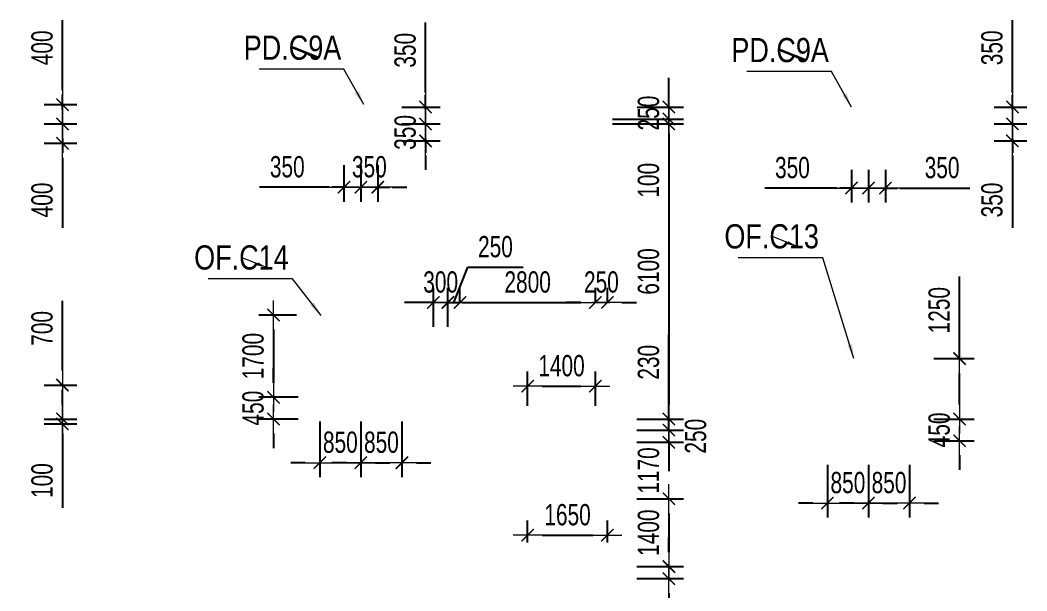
# Model space of a CAD drawing. Header units: millimetres. Extents: x -259680 to 286077, y -1281 to 94455.
# Drawn here: x 28151 to 48977, y 34748 to 46546 of the extents above; entities that cross this region are included whole.
import ezdxf
from ezdxf.enums import TextEntityAlignment as Align

# ---------------------------------------------------------------- set-up
doc = ezdxf.new("R2010")
doc.units = ezdxf.units.MM
doc.layers.get('0').update_dxf_attribs({"lineweight": 20})
doc.layers.get('Defpoints').update_dxf_attribs({"color": 151, "lineweight": 9})
for name, color, linetype, lineweight in [('$0$C1', 20, 'Continuous', 35), ('$1$NDC_S_ANNO', 7, 'Continuous', 20), ('$1$NDC_S_DIM', 1, 'Continuous', 15), ('$1$NDC_S_VN TEXT', 7, 'Continuous', 20), ('NDC_S_DIM', 1, 'Continuous', 15)]:
    doc.layers.add(name, color=color, linetype=linetype, lineweight=lineweight)
doc.styles.add('$1$NDC_DIM', font='', dxfattribs={"width": 0.75})
doc.styles.add('$2$ARIAL', font='arial.ttf', dxfattribs={"width": 0.8})
doc.styles.add('NDC_DIM', font='', dxfattribs={"width": 0.75})
doc.styles.get('$1$NDC_DIM').set_extended_font_data('Dotum')
doc.styles.get('NDC_DIM').set_extended_font_data('Dotum')
doc.dimstyles.new('$0$NDC_dim_150', dxfattribs={"dimscale": 150, "dimtxt": 2.2, "dimasz": 1.5, "dimexe": 1.5, "dimexo": 2.5, "dimgap": 1, "dimtad": 1, "dimdec": 0, "dimzin": 0, "dimdsep": 46, "dimtxsty": '$1$NDC_DIM', "dimblk": '$1$DIMMARK', "dimcen": 0.09, "dimdle": 1.2, "dimclrd": 1, "dimclre": 1, "dimclrt": 3, "dimadec": 0, "dimazin": 0, "dimtfac": 1, "dimtdec": 0, "dimtix": 1, "dimtofl": 0, "dimtmove": 0, "dimatfit": 3, "dimfxl": 6, "dimfxlon": 1, "dimtolj": 1, "dimtzin": 0, "dimarcsym": 0})
doc.dimstyles.new('$1$NDC_dim_iso', dxfattribs={"dimtxt": 2.2, "dimasz": 1, "dimexe": 1.5, "dimexo": 2.5, "dimgap": 1, "dimtad": 1, "dimdec": 0, "dimzin": 0, "dimdsep": 46, "dimtxsty": '$1$NDC_DIM', "dimblk": '$1$DIMMARK', "dimcen": 0.09, "dimdle": 1.2, "dimclrd": 1, "dimclre": 1, "dimclrt": 3, "dimadec": 0, "dimazin": 0, "dimtfac": 1, "dimtdec": 0, "dimtix": 1, "dimtofl": 0, "dimtmove": 0, "dimatfit": 3, "dimfxl": 6, "dimfxlon": 1, "dimtolj": 1, "dimtzin": 0, "dimarcsym": 0})
doc.dimstyles.new('NDC_dim_200', dxfattribs={"dimscale": 200, "dimtxt": 2.2, "dimasz": 1.5, "dimexe": 1.5, "dimexo": 2.5, "dimgap": 1, "dimtad": 1, "dimdec": 0, "dimzin": 0, "dimdsep": 46, "dimtxsty": 'NDC_DIM', "dimblk": 'DIMMARK', "dimcen": 0.09, "dimdle": 1.2, "dimclrd": 1, "dimclre": 1, "dimclrt": 3, "dimadec": 0, "dimazin": 0, "dimtfac": 1, "dimtdec": 0, "dimtix": 1, "dimtofl": 0, "dimtmove": 0, "dimatfit": 3, "dimfxl": 6, "dimfxlon": 1, "dimtolj": 1, "dimtzin": 0, "dimarcsym": 0})

# ---------------------------------------------------------------- blocks, each defined once
blk = doc.blocks.new('$1$DIMMARK')
at = {"layer": '$1$NDC_S_DIM', "color": 1}
blk.add_line((-1.5, 0), (1, 0), dxfattribs=at)
at = {"layer": '$1$NDC_S_DIM', "color": 2, "const_width": 0.1}
blk.add_lwpolyline([(-0.424, -0.424), (0.424, 0.424)], dxfattribs=at)
blk = doc.blocks.new('DIMMARK')
at = {"layer": 'NDC_S_DIM', "color": 1}
blk.add_line((-1.5, 0), (1, 0), dxfattribs=at)
at = {"layer": 'NDC_S_DIM', "color": 2, "const_width": 0.1}
blk.add_lwpolyline([(-0.424, -0.424), (0.424, 0.424)], dxfattribs=at)
blk = doc.blocks.new('*D279')
at = {"layer": 'Defpoints', "color": 0, "ltscale": 100, "transparency": 16777216}
for p in [(28151, 44800), (29027, 44800), (28151, 44400)]:
    blk.add_point(p, dxfattribs=at)
at = {"layer": 'NDC_S_DIM', "color": 1, "lineweight": -2, "ltscale": 100, "transparency": 16777216}
for p, q in [((29027, 45100), (29027, 46545)), ((28651, 44800), (29327, 44800)), ((28651, 44400), (29327, 44400)), ((29027, 44100), (29027, 43800))]:
    blk.add_line(p, q, dxfattribs=at)
at = {"layer": 'NDC_S_DIM', "color": 1, "lineweight": -2, "ltscale": 100, "transparency": 16777216, "xscale": 300, "yscale": 300, "zscale": 300}
for p, rotation in [((29027, 44800), 270), ((29027, 44400), 90)]:
    blk.add_blockref('DIMMARK', p, dxfattribs=dict(at, rotation=rotation))
at = {"layer": 'NDC_S_DIM', "color": 3, "ltscale": 100, "transparency": 16777216, "insert": (28606, 45973), "char_height": 440, "attachment_point": 5, "rotation": 90, "style": 'NDC_DIM'}
blk.add_mtext('\\A1;400', dxfattribs=at)
blk = doc.blocks.new('*D280')
at = {"layer": 'Defpoints', "color": 0, "ltscale": 100, "transparency": 16777216}
for p in [(28151, 44400), (29027, 44400), (28151, 44000)]:
    blk.add_point(p, dxfattribs=at)
at = {"layer": 'NDC_S_DIM', "color": 1, "lineweight": -2, "ltscale": 100, "transparency": 16777216}
for p, q in [((29027, 44700), (29027, 45000)), ((28651, 44400), (29327, 44400)), ((28651, 44000), (29327, 44000)), ((29027, 43700), (29027, 42255))]:
    blk.add_line(p, q, dxfattribs=at)
at = {"layer": 'NDC_S_DIM', "color": 1, "lineweight": -2, "ltscale": 100, "transparency": 16777216, "xscale": 300, "yscale": 300, "zscale": 300}
for p, rotation in [((29027, 44400), 270), ((29027, 44000), 90)]:
    blk.add_blockref('DIMMARK', p, dxfattribs=dict(at, rotation=rotation))
at = {"layer": 'NDC_S_DIM', "color": 3, "ltscale": 100, "transparency": 16777216, "insert": (28606, 42827), "char_height": 440, "attachment_point": 5, "rotation": 90, "style": 'NDC_DIM'}
blk.add_mtext('\\A1;400', dxfattribs=at)
blk = doc.blocks.new('*D291')
at = {"layer": 'Defpoints', "color": 0, "ltscale": 100, "transparency": 16777216}
for p in [(28151, 39000), (29027, 39000), (28151, 38300)]:
    blk.add_point(p, dxfattribs=at)
at = {"layer": 'NDC_S_DIM', "color": 1, "lineweight": -2, "ltscale": 100, "transparency": 16777216}
for p, q in [((29027, 39300), (29027, 40740)), ((28651, 39000), (29327, 39000)), ((28651, 38300), (29327, 38300)), ((29027, 38000), (29027, 37700))]:
    blk.add_line(p, q, dxfattribs=at)
at = {"layer": 'NDC_S_DIM', "color": 1, "lineweight": -2, "ltscale": 100, "transparency": 16777216, "xscale": 300, "yscale": 300, "zscale": 300}
for p, rotation in [((29027, 39000), 270), ((29027, 38300), 90)]:
    blk.add_blockref('DIMMARK', p, dxfattribs=dict(at, rotation=rotation))
at = {"layer": 'NDC_S_DIM', "color": 3, "ltscale": 100, "transparency": 16777216, "insert": (28606, 40173), "char_height": 440, "attachment_point": 5, "rotation": 90, "style": 'NDC_DIM'}
blk.add_mtext('\\A1;700', dxfattribs=at)
blk = doc.blocks.new('*D292')
at = {"layer": 'Defpoints', "color": 0, "ltscale": 100, "transparency": 16777216}
for p in [(28151, 38300), (28151, 38200), (29027, 38300)]:
    blk.add_point(p, dxfattribs=at)
at = {"layer": 'NDC_S_DIM', "color": 1, "lineweight": -2, "ltscale": 100, "transparency": 16777216}
for p, q in [((29027, 38600), (29027, 38900)), ((28651, 38300), (29327, 38300)), ((28651, 38200), (29327, 38200)), ((29027, 37900), (29027, 36462))]:
    blk.add_line(p, q, dxfattribs=at)
at = {"layer": 'NDC_S_DIM', "color": 1, "lineweight": -2, "ltscale": 100, "transparency": 16777216, "xscale": 300, "yscale": 300, "zscale": 300}
for p, rotation in [((29027, 38300), 270), ((29027, 38200), 90)]:
    blk.add_blockref('DIMMARK', p, dxfattribs=dict(at, rotation=rotation))
at = {"layer": 'NDC_S_DIM', "color": 3, "ltscale": 100, "transparency": 16777216, "insert": (28606, 37027), "char_height": 440, "attachment_point": 5, "rotation": 90, "style": 'NDC_DIM'}
blk.add_mtext('\\A1;100', dxfattribs=at)
blk = doc.blocks.new('*D658')
at = {"layer": 'Defpoints', "color": 0, "ltscale": 100, "transparency": 16777216}
for p in [(34371, 40450), (33392, 38750), (34350, 38750)]:
    blk.add_point(p, dxfattribs=at)
at = {"layer": 'NDC_S_DIM', "color": 1, "lineweight": -2, "ltscale": 100, "transparency": 16777216}
for p, q in [((33871, 40450), (33092, 40450)), ((33392, 40150), (33392, 39050)), ((33850, 38750), (33092, 38750))]:
    blk.add_line(p, q, dxfattribs=at)
at = {"layer": 'NDC_S_DIM', "color": 1, "lineweight": -2, "ltscale": 100, "transparency": 16777216, "xscale": 300, "yscale": 300, "zscale": 300}
for p, rotation in [((33392, 40450), 90), ((33392, 38750), 270)]:
    blk.add_blockref('DIMMARK', p, dxfattribs=dict(at, rotation=rotation))
at = {"layer": 'NDC_S_DIM', "color": 3, "ltscale": 100, "transparency": 16777216, "insert": (32971, 39600), "char_height": 440, "attachment_point": 5, "rotation": 90, "style": 'NDC_DIM'}
blk.add_mtext('\\A1;1700', dxfattribs=at)
blk = doc.blocks.new('*D659')
at = {"layer": 'Defpoints', "color": 0, "ltscale": 100, "transparency": 16777216}
for p in [(34400, 38750), (33392, 38300), (34400, 38300)]:
    blk.add_point(p, dxfattribs=at)
at = {"layer": 'NDC_S_DIM', "color": 1, "lineweight": -2, "ltscale": 100, "transparency": 16777216}
for p, q in [((33392, 39050), (33392, 39350)), ((33900, 38750), (33092, 38750)), ((33900, 38300), (33092, 38300)), ((33392, 38000), (33392, 37700))]:
    blk.add_line(p, q, dxfattribs=at)
at = {"layer": 'NDC_S_DIM', "color": 1, "lineweight": -2, "ltscale": 100, "transparency": 16777216, "xscale": 300, "yscale": 300, "zscale": 300}
for p, rotation in [((33392, 38750), 270), ((33392, 38300), 90)]:
    blk.add_blockref('DIMMARK', p, dxfattribs=dict(at, rotation=rotation))
at = {"layer": 'NDC_S_DIM', "color": 3, "ltscale": 100, "transparency": 16777216, "insert": (32971, 38525), "char_height": 440, "attachment_point": 5, "rotation": 90, "style": 'NDC_DIM'}
blk.add_mtext('\\A1;450', dxfattribs=at)
blk = doc.blocks.new('*D660')
at = {"layer": 'Defpoints', "color": 0, "ltscale": 100, "transparency": 16777216}
for p in [(34350, 38750), (35200, 38750), (35200, 37397)]:
    blk.add_point(p, dxfattribs=at)
at = {"layer": 'NDC_S_DIM', "color": 1, "lineweight": -2, "ltscale": 100, "transparency": 16777216}
for p, q in [((34350, 38250), (34350, 37097)), ((35200, 38250), (35200, 37097)), ((34050, 37397), (33750, 37397)), ((35500, 37397), (35800, 37397))]:
    blk.add_line(p, q, dxfattribs=at)
at = {"layer": 'NDC_S_DIM', "color": 1, "lineweight": -2, "ltscale": 100, "transparency": 16777216, "xscale": 300, "yscale": 300, "zscale": 300}
blk.add_blockref('DIMMARK', (34350, 37397), dxfattribs=at)
at = {"layer": 'NDC_S_DIM', "color": 1, "lineweight": -2, "ltscale": 100, "transparency": 16777216, "xscale": 300, "yscale": 300, "zscale": 300, "rotation": 180}
blk.add_blockref('DIMMARK', (35200, 37397), dxfattribs=at)
at = {"layer": 'NDC_S_DIM', "color": 3, "ltscale": 100, "transparency": 16777216, "insert": (34775, 37818), "char_height": 440, "attachment_point": 5, "style": 'NDC_DIM'}
blk.add_mtext('\\A1;850', dxfattribs=at)
blk = doc.blocks.new('*D661')
at = {"layer": 'Defpoints', "color": 0, "ltscale": 100, "transparency": 16777216}
for p in [(35200, 38750), (36050, 38750), (36050, 37397)]:
    blk.add_point(p, dxfattribs=at)
at = {"layer": 'NDC_S_DIM', "color": 1, "lineweight": -2, "ltscale": 100, "transparency": 16777216}
for p, q in [((35200, 38250), (35200, 37097)), ((36050, 38250), (36050, 37097)), ((34900, 37397), (34600, 37397)), ((36350, 37397), (36650, 37397))]:
    blk.add_line(p, q, dxfattribs=at)
at = {"layer": 'NDC_S_DIM', "color": 1, "lineweight": -2, "ltscale": 100, "transparency": 16777216, "xscale": 300, "yscale": 300, "zscale": 300}
blk.add_blockref('DIMMARK', (35200, 37397), dxfattribs=at)
at = {"layer": 'NDC_S_DIM', "color": 1, "lineweight": -2, "ltscale": 100, "transparency": 16777216, "xscale": 300, "yscale": 300, "zscale": 300, "rotation": 180}
blk.add_blockref('DIMMARK', (36050, 37397), dxfattribs=at)
at = {"layer": 'NDC_S_DIM', "color": 3, "ltscale": 100, "transparency": 16777216, "insert": (35625, 37818), "char_height": 440, "attachment_point": 5, "style": 'NDC_DIM'}
blk.add_mtext('\\A1;850', dxfattribs=at)
blk = doc.blocks.new('*D662')
at = {"layer": 'Defpoints', "color": 0, "ltscale": 100, "transparency": 16777216}
for p in [(35200, 44050), (35550, 44050), (35550, 43092)]:
    blk.add_point(p, dxfattribs=at)
at = {"layer": 'NDC_S_DIM', "color": 1, "lineweight": -2, "ltscale": 100, "transparency": 16777216}
for p, q in [((35200, 43550), (35200, 42792)), ((35550, 43550), (35550, 42792)), ((34900, 43092), (34600, 43092)), ((35850, 43092), (36150, 43092))]:
    blk.add_line(p, q, dxfattribs=at)
at = {"layer": 'NDC_S_DIM', "color": 1, "lineweight": -2, "ltscale": 100, "transparency": 16777216, "xscale": 300, "yscale": 300, "zscale": 300}
blk.add_blockref('DIMMARK', (35200, 43092), dxfattribs=at)
at = {"layer": 'NDC_S_DIM', "color": 1, "lineweight": -2, "ltscale": 100, "transparency": 16777216, "xscale": 300, "yscale": 300, "zscale": 300, "rotation": 180}
blk.add_blockref('DIMMARK', (35550, 43092), dxfattribs=at)
at = {"layer": 'NDC_S_DIM', "color": 3, "ltscale": 100, "transparency": 16777216, "insert": (35375, 43512), "char_height": 440, "attachment_point": 5, "style": 'NDC_DIM'}
blk.add_mtext('\\A1;350', dxfattribs=at)
blk = doc.blocks.new('*D663')
at = {"layer": 'Defpoints', "color": 0, "ltscale": 100, "transparency": 16777216}
for p in [(34850, 44050), (35200, 44050), (34850, 43092)]:
    blk.add_point(p, dxfattribs=at)
at = {"layer": 'NDC_S_DIM', "color": 1, "lineweight": -2, "ltscale": 100, "transparency": 16777216}
for p, q in [((34850, 43550), (34850, 42792)), ((35200, 43550), (35200, 42792)), ((34550, 43092), (33104, 43092)), ((35500, 43092), (35800, 43092))]:
    blk.add_line(p, q, dxfattribs=at)
at = {"layer": 'NDC_S_DIM', "color": 1, "lineweight": -2, "ltscale": 100, "transparency": 16777216, "xscale": 300, "yscale": 300, "zscale": 300}
blk.add_blockref('DIMMARK', (34850, 43092), dxfattribs=at)
at = {"layer": 'NDC_S_DIM', "color": 1, "lineweight": -2, "ltscale": 100, "transparency": 16777216, "xscale": 300, "yscale": 300, "zscale": 300, "rotation": 180}
blk.add_blockref('DIMMARK', (35200, 43092), dxfattribs=at)
at = {"layer": 'NDC_S_DIM', "color": 3, "ltscale": 100, "transparency": 16777216, "insert": (33677, 43512), "char_height": 440, "attachment_point": 5, "style": 'NDC_DIM'}
blk.add_mtext('\\A1;350', dxfattribs=at)
blk = doc.blocks.new('*D664')
at = {"layer": 'Defpoints', "color": 0, "ltscale": 100, "transparency": 16777216}
for p in [(35550, 44400), (36537, 44400), (35550, 44050)]:
    blk.add_point(p, dxfattribs=at)
at = {"layer": 'NDC_S_DIM', "color": 1, "lineweight": -2, "ltscale": 100, "transparency": 16777216}
for p, q in [((36537, 44700), (36537, 45000)), ((36050, 44400), (36837, 44400)), ((36050, 44050), (36837, 44050)), ((36537, 43750), (36537, 43450))]:
    blk.add_line(p, q, dxfattribs=at)
at = {"layer": 'NDC_S_DIM', "color": 1, "lineweight": -2, "ltscale": 100, "transparency": 16777216, "xscale": 300, "yscale": 300, "zscale": 300}
for p, rotation in [((36537, 44400), 270), ((36537, 44050), 90)]:
    blk.add_blockref('DIMMARK', p, dxfattribs=dict(at, rotation=rotation))
at = {"layer": 'NDC_S_DIM', "color": 3, "ltscale": 100, "transparency": 16777216, "insert": (36117, 44225), "char_height": 440, "attachment_point": 5, "rotation": 90, "style": 'NDC_DIM'}
blk.add_mtext('\\A1;350', dxfattribs=at)
blk = doc.blocks.new('*D665')
at = {"layer": 'Defpoints', "color": 0, "ltscale": 100, "transparency": 16777216}
for p in [(35550, 44750), (36537, 44750), (35550, 44400)]:
    blk.add_point(p, dxfattribs=at)
at = {"layer": 'NDC_S_DIM', "color": 1, "lineweight": -2, "ltscale": 100, "transparency": 16777216}
for p, q in [((36537, 45050), (36537, 46496)), ((36050, 44750), (36837, 44750)), ((36050, 44400), (36837, 44400)), ((36537, 44100), (36537, 43800))]:
    blk.add_line(p, q, dxfattribs=at)
at = {"layer": 'NDC_S_DIM', "color": 1, "lineweight": -2, "ltscale": 100, "transparency": 16777216, "xscale": 300, "yscale": 300, "zscale": 300}
for p, rotation in [((36537, 44750), 270), ((36537, 44400), 90)]:
    blk.add_blockref('DIMMARK', p, dxfattribs=dict(at, rotation=rotation))
at = {"layer": 'NDC_S_DIM', "color": 3, "ltscale": 100, "transparency": 16777216, "insert": (36117, 45923), "char_height": 440, "attachment_point": 5, "rotation": 90, "style": 'NDC_DIM'}
blk.add_mtext('\\A1;350', dxfattribs=at)
blk = doc.blocks.new('*D666')
at = {"layer": 'Defpoints', "color": 0, "ltscale": 100, "transparency": 16777216}
for p in [(37000, 40710), (36700, 39705), (37000, 39705)]:
    blk.add_point(p, dxfattribs=at)
at = {"layer": 'NDC_S_DIM', "color": 1, "lineweight": -2, "ltscale": 100, "transparency": 16777216}
for p, q in [((36700, 40205), (36700, 41010)), ((37000, 40205), (37000, 41010)), ((36400, 40710), (36100, 40710)), ((37300, 40710), (37600, 40710))]:
    blk.add_line(p, q, dxfattribs=at)
at = {"layer": 'NDC_S_DIM', "color": 1, "lineweight": -2, "ltscale": 100, "transparency": 16777216, "xscale": 300, "yscale": 300, "zscale": 300}
blk.add_blockref('DIMMARK', (36700, 40710), dxfattribs=at)
at = {"layer": 'NDC_S_DIM', "color": 1, "lineweight": -2, "ltscale": 100, "transparency": 16777216, "xscale": 300, "yscale": 300, "zscale": 300, "rotation": 180}
blk.add_blockref('DIMMARK', (37000, 40710), dxfattribs=at)
at = {"layer": 'NDC_S_DIM', "color": 3, "ltscale": 100, "transparency": 16777216, "insert": (36850, 41130), "char_height": 440, "attachment_point": 5, "style": 'NDC_DIM'}
blk.add_mtext('\\A1;300', dxfattribs=at)
blk = doc.blocks.new('*D667')
at = {"layer": 'Defpoints', "color": 0, "ltscale": 100, "transparency": 16777216}
for p in [(37250, 40710), (37250, 40240), (37000, 39705)]:
    blk.add_point(p, dxfattribs=at)
at = {"layer": 'NDC_S_DIM', "color": 1, "lineweight": -2, "ltscale": 100, "transparency": 16777216}
for p, q in [((37125, 40710), (37411, 41441)), ((37411, 41441), (38557, 41441)), ((37000, 40205), (37000, 41010)), ((37250, 40710), (37250, 41010)), ((36700, 40710), (36400, 40710)), ((37000, 40710), (37250, 40710)), ((37550, 40710), (37850, 40710))]:
    blk.add_line(p, q, dxfattribs=at)
at = {"layer": 'NDC_S_DIM', "color": 1, "lineweight": -2, "ltscale": 100, "transparency": 16777216, "xscale": 300, "yscale": 300, "zscale": 300}
blk.add_blockref('DIMMARK', (37000, 40710), dxfattribs=at)
at = {"layer": 'NDC_S_DIM', "color": 1, "lineweight": -2, "ltscale": 100, "transparency": 16777216, "xscale": 300, "yscale": 300, "zscale": 300, "rotation": 180}
blk.add_blockref('DIMMARK', (37250, 40710), dxfattribs=at)
at = {"layer": 'NDC_S_DIM', "color": 3, "ltscale": 100, "transparency": 16777216, "insert": (37984, 41861), "char_height": 440, "attachment_point": 5, "style": 'NDC_DIM'}
blk.add_mtext('\\A1;250', dxfattribs=at)
blk = doc.blocks.new('*D668')
at = {"layer": 'Defpoints', "color": 0, "ltscale": 100, "transparency": 16777216}
for p in [(40050, 40710), (37250, 40240), (40050, 40240)]:
    blk.add_point(p, dxfattribs=at)
at = {"layer": 'NDC_S_DIM', "color": 1, "lineweight": -2, "ltscale": 100, "transparency": 16777216}
for p, q in [((37250, 40710), (37250, 41010)), ((40050, 40710), (40050, 41010)), ((37550, 40710), (39750, 40710))]:
    blk.add_line(p, q, dxfattribs=at)
at = {"layer": 'NDC_S_DIM', "color": 1, "lineweight": -2, "ltscale": 100, "transparency": 16777216, "xscale": 300, "yscale": 300, "zscale": 300, "rotation": 180}
blk.add_blockref('DIMMARK', (37250, 40710), dxfattribs=at)
at = {"layer": 'NDC_S_DIM', "color": 1, "lineweight": -2, "ltscale": 100, "transparency": 16777216, "xscale": 300, "yscale": 300, "zscale": 300}
blk.add_blockref('DIMMARK', (40050, 40710), dxfattribs=at)
at = {"layer": 'NDC_S_DIM', "color": 3, "ltscale": 100, "transparency": 16777216, "insert": (38650, 41130), "char_height": 440, "attachment_point": 5, "style": 'NDC_DIM'}
blk.add_mtext('\\A1;2800', dxfattribs=at)
blk = doc.blocks.new('*D669')
at = {"layer": 'Defpoints', "color": 0, "ltscale": 100, "transparency": 16777216}
for p in [(40300, 40710), (40050, 40240), (40300, 40240)]:
    blk.add_point(p, dxfattribs=at)
at = {"layer": 'NDC_S_DIM', "color": 1, "lineweight": -2, "ltscale": 100, "transparency": 16777216}
for p, q in [((40050, 40710), (40050, 41010)), ((40300, 40710), (40300, 41010)), ((39750, 40710), (39450, 40710)), ((40600, 40710), (40900, 40710))]:
    blk.add_line(p, q, dxfattribs=at)
at = {"layer": 'NDC_S_DIM', "color": 1, "lineweight": -2, "ltscale": 100, "transparency": 16777216, "xscale": 300, "yscale": 300, "zscale": 300}
blk.add_blockref('DIMMARK', (40050, 40710), dxfattribs=at)
at = {"layer": 'NDC_S_DIM', "color": 1, "lineweight": -2, "ltscale": 100, "transparency": 16777216, "xscale": 300, "yscale": 300, "zscale": 300, "rotation": 180}
blk.add_blockref('DIMMARK', (40300, 40710), dxfattribs=at)
at = {"layer": 'NDC_S_DIM', "color": 3, "ltscale": 100, "transparency": 16777216, "insert": (40175, 41130), "char_height": 440, "attachment_point": 5, "style": 'NDC_DIM'}
blk.add_mtext('\\A1;250', dxfattribs=at)
blk = doc.blocks.new('*D670')
at = {"layer": 'Defpoints', "color": 0, "ltscale": 100, "transparency": 16777216}
for p in [(39902, 44500), (39902, 44400), (41571, 44500)]:
    blk.add_point(p, dxfattribs=at)
at = {"layer": 'NDC_S_DIM', "color": 1, "lineweight": -2, "ltscale": 100, "transparency": 16777216}
for p, q in [((41571, 44800), (41571, 45100)), ((40402, 44500), (41871, 44500)), ((40402, 44400), (41871, 44400)), ((41571, 44100), (41571, 42669))]:
    blk.add_line(p, q, dxfattribs=at)
at = {"layer": 'NDC_S_DIM', "color": 1, "lineweight": -2, "ltscale": 100, "transparency": 16777216, "xscale": 300, "yscale": 300, "zscale": 300}
for p, rotation in [((41571, 44500), 270), ((41571, 44400), 90)]:
    blk.add_blockref('DIMMARK', p, dxfattribs=dict(at, rotation=rotation))
at = {"layer": 'NDC_S_DIM', "color": 3, "ltscale": 100, "transparency": 16777216, "insert": (41151, 43235), "char_height": 440, "attachment_point": 5, "rotation": 90, "style": 'NDC_DIM'}
blk.add_mtext('\\A1;100', dxfattribs=at)
blk = doc.blocks.new('*D671')
at = {"layer": 'Defpoints', "color": 0, "ltscale": 100, "transparency": 16777216}
for p in [(40412, 44750), (41571, 44750), (40412, 44500)]:
    blk.add_point(p, dxfattribs=at)
at = {"layer": 'NDC_S_DIM', "color": 1, "lineweight": -2, "ltscale": 100, "transparency": 16777216}
for p, q in [((41571, 45050), (41571, 45350)), ((40912, 44750), (41871, 44750)), ((40912, 44500), (41871, 44500)), ((41571, 44200), (41571, 43900))]:
    blk.add_line(p, q, dxfattribs=at)
at = {"layer": 'NDC_S_DIM', "color": 1, "lineweight": -2, "ltscale": 100, "transparency": 16777216, "xscale": 300, "yscale": 300, "zscale": 300}
for p, rotation in [((41571, 44750), 270), ((41571, 44500), 90)]:
    blk.add_blockref('DIMMARK', p, dxfattribs=dict(at, rotation=rotation))
at = {"layer": 'NDC_S_DIM', "color": 3, "ltscale": 100, "transparency": 16777216, "insert": (41151, 44625), "char_height": 440, "attachment_point": 5, "rotation": 90, "style": 'NDC_DIM'}
blk.add_mtext('\\A1;250', dxfattribs=at)
blk = doc.blocks.new('*D672')
at = {"layer": 'Defpoints', "color": 0, "ltscale": 100, "transparency": 16777216}
for p in [(40405, 44400), (40405, 38300), (41571, 38300)]:
    blk.add_point(p, dxfattribs=at)
at = {"layer": 'NDC_S_DIM', "color": 1, "lineweight": -2, "ltscale": 100, "transparency": 16777216}
for p, q in [((40905, 44400), (41871, 44400)), ((41571, 44100), (41571, 38600)), ((40905, 38300), (41871, 38300))]:
    blk.add_line(p, q, dxfattribs=at)
at = {"layer": 'NDC_S_DIM', "color": 1, "lineweight": -2, "ltscale": 100, "transparency": 16777216, "xscale": 300, "yscale": 300, "zscale": 300}
for p, rotation in [((41571, 44400), 90), ((41571, 38300), 270)]:
    blk.add_blockref('DIMMARK', p, dxfattribs=dict(at, rotation=rotation))
at = {"layer": 'NDC_S_DIM', "color": 3, "ltscale": 100, "transparency": 16777216, "insert": (41151, 41350), "char_height": 440, "attachment_point": 5, "rotation": 90, "style": 'NDC_DIM'}
blk.add_mtext('\\A1;6100', dxfattribs=at)
blk = doc.blocks.new('*D673')
at = {"layer": 'Defpoints', "color": 0, "ltscale": 100, "transparency": 16777216}
for p in [(40405, 38300), (40405, 38070), (41571, 38070)]:
    blk.add_point(p, dxfattribs=at)
at = {"layer": 'NDC_S_DIM', "color": 1, "lineweight": -2, "ltscale": 100, "transparency": 16777216}
for p, q in [((41571, 38600), (41571, 40046)), ((40905, 38300), (41871, 38300)), ((40905, 38070), (41871, 38070)), ((41571, 37770), (41571, 37470))]:
    blk.add_line(p, q, dxfattribs=at)
at = {"layer": 'NDC_S_DIM', "color": 1, "lineweight": -2, "ltscale": 100, "transparency": 16777216, "xscale": 300, "yscale": 300, "zscale": 300}
for p, rotation in [((41571, 38300), 270), ((41571, 38070), 90)]:
    blk.add_blockref('DIMMARK', p, dxfattribs=dict(at, rotation=rotation))
at = {"layer": 'NDC_S_DIM', "color": 3, "ltscale": 100, "transparency": 16777216, "insert": (41151, 39473), "char_height": 440, "attachment_point": 5, "rotation": 90, "style": 'NDC_DIM'}
blk.add_mtext('\\A1;230', dxfattribs=at)
blk = doc.blocks.new('*D674')
at = {"layer": 'Defpoints', "color": 0, "ltscale": 100, "transparency": 16777216}
for p in [(40405, 38070), (40405, 37820), (41571, 37820)]:
    blk.add_point(p, dxfattribs=at)
at = {"layer": 'NDC_S_DIM', "color": 1, "lineweight": -2, "ltscale": 100, "transparency": 16777216}
for p, q in [((41571, 38370), (41571, 38670)), ((40905, 38070), (41871, 38070)), ((40905, 37820), (41871, 37820)), ((41571, 37520), (41571, 37220))]:
    blk.add_line(p, q, dxfattribs=at)
at = {"layer": 'NDC_S_DIM', "color": 1, "lineweight": -2, "ltscale": 100, "transparency": 16777216, "xscale": 300, "yscale": 300, "zscale": 300}
for p, rotation in [((41571, 38070), 270), ((41571, 37820), 90)]:
    blk.add_blockref('DIMMARK', p, dxfattribs=dict(at, rotation=rotation))
at = {"layer": 'NDC_S_DIM', "color": 3, "ltscale": 100, "transparency": 16777216, "insert": (42125, 37945), "char_height": 440, "attachment_point": 5, "rotation": 90, "style": 'NDC_DIM'}
blk.add_mtext('\\A1;250', dxfattribs=at)
blk = doc.blocks.new('*D675')
at = {"layer": 'Defpoints', "color": 0, "ltscale": 100, "transparency": 16777216}
for p in [(40405, 37820), (40405, 36650), (41571, 36650)]:
    blk.add_point(p, dxfattribs=at)
at = {"layer": 'NDC_S_DIM', "color": 1, "lineweight": -2, "ltscale": 100, "transparency": 16777216}
for p, q in [((41571, 38120), (41571, 38420)), ((40905, 37820), (41871, 37820)), ((40905, 36650), (41871, 36650)), ((41571, 36350), (41571, 36050))]:
    blk.add_line(p, q, dxfattribs=at)
at = {"layer": 'NDC_S_DIM', "color": 1, "lineweight": -2, "ltscale": 100, "transparency": 16777216, "xscale": 300, "yscale": 300, "zscale": 300}
for p, rotation in [((41571, 37820), 270), ((41571, 36650), 90)]:
    blk.add_blockref('DIMMARK', p, dxfattribs=dict(at, rotation=rotation))
at = {"layer": 'NDC_S_DIM', "color": 3, "ltscale": 100, "transparency": 16777216, "insert": (41151, 37235), "char_height": 440, "attachment_point": 5, "rotation": 90, "style": 'NDC_DIM'}
blk.add_mtext('\\A1;1170', dxfattribs=at)
blk = doc.blocks.new('*D676')
at = {"layer": 'Defpoints', "color": 0, "ltscale": 100, "transparency": 16777216}
for p in [(40405, 36650), (40405, 35250), (41571, 35250)]:
    blk.add_point(p, dxfattribs=at)
at = {"layer": 'NDC_S_DIM', "color": 1, "lineweight": -2, "ltscale": 100, "transparency": 16777216}
for p, q in [((40905, 36650), (41871, 36650)), ((41571, 36350), (41571, 35550)), ((40905, 35250), (41871, 35250))]:
    blk.add_line(p, q, dxfattribs=at)
at = {"layer": 'NDC_S_DIM', "color": 1, "lineweight": -2, "ltscale": 100, "transparency": 16777216, "xscale": 300, "yscale": 300, "zscale": 300}
for p, rotation in [((41571, 36650), 90), ((41571, 35250), 270)]:
    blk.add_blockref('DIMMARK', p, dxfattribs=dict(at, rotation=rotation))
at = {"layer": 'NDC_S_DIM', "color": 3, "ltscale": 100, "transparency": 16777216, "insert": (41151, 35950), "char_height": 440, "attachment_point": 5, "rotation": 90, "style": 'NDC_DIM'}
blk.add_mtext('\\A1;1400', dxfattribs=at)
blk = doc.blocks.new('*D677')
at = {"layer": 'Defpoints', "color": 0, "ltscale": 100, "transparency": 16777216}
for p in [(40405, 35250), (40405, 35000), (41571, 35000)]:
    blk.add_point(p, dxfattribs=at)
at = {"layer": 'NDC_S_DIM', "color": 1, "lineweight": -2, "ltscale": 100, "transparency": 16777216}
for p, q in [((41571, 35550), (41571, 35850)), ((40905, 35250), (41871, 35250)), ((40905, 35000), (41871, 35000)), ((41571, 34700), (41571, 33254))]:
    blk.add_line(p, q, dxfattribs=at)
at = {"layer": 'NDC_S_DIM', "color": 1, "lineweight": -2, "ltscale": 100, "transparency": 16777216, "xscale": 300, "yscale": 300, "zscale": 300}
for p, rotation in [((41571, 35250), 270), ((41571, 35000), 90)]:
    blk.add_blockref('DIMMARK', p, dxfattribs=dict(at, rotation=rotation))
at = {"layer": 'NDC_S_DIM', "color": 3, "ltscale": 100, "transparency": 16777216, "insert": (41151, 33827), "char_height": 440, "attachment_point": 5, "rotation": 90, "style": 'NDC_DIM'}
blk.add_mtext('\\A1;250', dxfattribs=at)
blk = doc.blocks.new('*D678')
at = {"layer": 'Defpoints', "color": 0, "ltscale": 100, "transparency": 16777216}
for p in [(40050, 38980), (38650, 38070), (40050, 38070)]:
    blk.add_point(p, dxfattribs=at)
at = {"layer": 'NDC_S_DIM', "color": 1, "lineweight": -2, "ltscale": 100, "transparency": 16777216}
for p, q in [((38650, 38570), (38650, 39280)), ((40050, 38570), (40050, 39280)), ((38950, 38980), (39750, 38980))]:
    blk.add_line(p, q, dxfattribs=at)
at = {"layer": 'NDC_S_DIM', "color": 1, "lineweight": -2, "ltscale": 100, "transparency": 16777216, "xscale": 300, "yscale": 300, "zscale": 300, "rotation": 180}
blk.add_blockref('DIMMARK', (38650, 38980), dxfattribs=at)
at = {"layer": 'NDC_S_DIM', "color": 1, "lineweight": -2, "ltscale": 100, "transparency": 16777216, "xscale": 300, "yscale": 300, "zscale": 300}
blk.add_blockref('DIMMARK', (40050, 38980), dxfattribs=at)
at = {"layer": 'NDC_S_DIM', "color": 3, "ltscale": 100, "transparency": 16777216, "insert": (39350, 39400), "char_height": 440, "attachment_point": 5, "style": 'NDC_DIM'}
blk.add_mtext('\\A1;1400', dxfattribs=at)
blk = doc.blocks.new('*D679')
at = {"layer": 'Defpoints', "color": 0, "ltscale": 100, "transparency": 16777216}
for p in [(40300, 35899), (38650, 35250), (40300, 35250)]:
    blk.add_point(p, dxfattribs=at)
at = {"layer": 'NDC_S_DIM', "color": 1, "lineweight": -2, "ltscale": 100, "transparency": 16777216}
for p, q in [((38650, 35750), (38650, 36199)), ((40300, 35750), (40300, 36199)), ((38950, 35899), (40000, 35899))]:
    blk.add_line(p, q, dxfattribs=at)
at = {"layer": 'NDC_S_DIM', "color": 1, "lineweight": -2, "ltscale": 100, "transparency": 16777216, "xscale": 300, "yscale": 300, "zscale": 300, "rotation": 180}
blk.add_blockref('DIMMARK', (38650, 35899), dxfattribs=at)
at = {"layer": 'NDC_S_DIM', "color": 1, "lineweight": -2, "ltscale": 100, "transparency": 16777216, "xscale": 300, "yscale": 300, "zscale": 300}
blk.add_blockref('DIMMARK', (40300, 35899), dxfattribs=at)
at = {"layer": 'NDC_S_DIM', "color": 3, "ltscale": 100, "transparency": 16777216, "insert": (39475, 36319), "char_height": 440, "attachment_point": 5, "style": 'NDC_DIM'}
blk.add_mtext('\\A1;1650', dxfattribs=at)
blk = doc.blocks.new('*D1012')
at = {"layer": 'Defpoints', "color": 0, "ltscale": 100, "transparency": 16777216}
for p in [(44850, 37850), (45700, 37850), (45700, 36563)]:
    blk.add_point(p, dxfattribs=at)
at = {"layer": 'NDC_S_DIM', "color": 1, "lineweight": -2, "ltscale": 100, "transparency": 16777216}
for p, q in [((44850, 37350), (44850, 36263)), ((45700, 37350), (45700, 36263)), ((44550, 36563), (44250, 36563)), ((46000, 36563), (46300, 36563))]:
    blk.add_line(p, q, dxfattribs=at)
at = {"layer": 'NDC_S_DIM', "color": 1, "lineweight": -2, "ltscale": 100, "transparency": 16777216, "xscale": 300, "yscale": 300, "zscale": 300}
blk.add_blockref('DIMMARK', (44850, 36563), dxfattribs=at)
at = {"layer": 'NDC_S_DIM', "color": 1, "lineweight": -2, "ltscale": 100, "transparency": 16777216, "xscale": 300, "yscale": 300, "zscale": 300, "rotation": 180}
blk.add_blockref('DIMMARK', (45700, 36563), dxfattribs=at)
at = {"layer": 'NDC_S_DIM', "color": 3, "ltscale": 100, "transparency": 16777216, "insert": (45275, 36983), "char_height": 440, "attachment_point": 5, "style": 'NDC_DIM'}
blk.add_mtext('\\A1;850', dxfattribs=at)
blk = doc.blocks.new('*D1013')
at = {"layer": 'Defpoints', "color": 0, "ltscale": 100, "transparency": 16777216}
for p in [(45700, 37850), (46550, 37850), (46550, 36563)]:
    blk.add_point(p, dxfattribs=at)
at = {"layer": 'NDC_S_DIM', "color": 1, "lineweight": -2, "ltscale": 100, "transparency": 16777216}
for p, q in [((45700, 37350), (45700, 36263)), ((46550, 37350), (46550, 36263)), ((45400, 36563), (45100, 36563)), ((46850, 36563), (47150, 36563))]:
    blk.add_line(p, q, dxfattribs=at)
at = {"layer": 'NDC_S_DIM', "color": 1, "lineweight": -2, "ltscale": 100, "transparency": 16777216, "xscale": 300, "yscale": 300, "zscale": 300}
blk.add_blockref('DIMMARK', (45700, 36563), dxfattribs=at)
at = {"layer": 'NDC_S_DIM', "color": 1, "lineweight": -2, "ltscale": 100, "transparency": 16777216, "xscale": 300, "yscale": 300, "zscale": 300, "rotation": 180}
blk.add_blockref('DIMMARK', (46550, 36563), dxfattribs=at)
at = {"layer": 'NDC_S_DIM', "color": 3, "ltscale": 100, "transparency": 16777216, "insert": (46125, 36983), "char_height": 440, "attachment_point": 5, "style": 'NDC_DIM'}
blk.add_mtext('\\A1;850', dxfattribs=at)
blk = doc.blocks.new('*D1014')
at = {"layer": 'Defpoints', "color": 0, "ltscale": 100, "transparency": 16777216}
for p in [(46550, 39550), (46550, 38300), (47584, 38300)]:
    blk.add_point(p, dxfattribs=at)
at = {"layer": 'NDC_S_DIM', "color": 1, "lineweight": -2, "ltscale": 100, "transparency": 16777216}
for p, q in [((47584, 39550), (47584, 41248)), ((47050, 39550), (47884, 39550)), ((47584, 38600), (47584, 39250)), ((47050, 38300), (47884, 38300))]:
    blk.add_line(p, q, dxfattribs=at)
at = {"layer": 'NDC_S_DIM', "color": 1, "lineweight": -2, "ltscale": 100, "transparency": 16777216, "xscale": 300, "yscale": 300, "zscale": 300}
for p, rotation in [((47584, 39550), 90), ((47584, 38300), 270)]:
    blk.add_blockref('DIMMARK', p, dxfattribs=dict(at, rotation=rotation))
at = {"layer": 'NDC_S_DIM', "color": 3, "ltscale": 100, "transparency": 16777216, "insert": (47164, 40549), "char_height": 440, "attachment_point": 5, "rotation": 90, "style": 'NDC_DIM'}
blk.add_mtext('\\A1;1250', dxfattribs=at)
blk = doc.blocks.new('*D1015')
at = {"layer": 'Defpoints', "color": 0, "ltscale": 100, "transparency": 16777216}
for p in [(46550, 38300), (46550, 37850), (47584, 37850)]:
    blk.add_point(p, dxfattribs=at)
at = {"layer": 'NDC_S_DIM', "color": 1, "lineweight": -2, "ltscale": 100, "transparency": 16777216}
for p, q in [((47584, 38600), (47584, 38900)), ((47050, 38300), (47884, 38300)), ((47050, 37850), (47884, 37850)), ((47584, 37550), (47584, 37250))]:
    blk.add_line(p, q, dxfattribs=at)
at = {"layer": 'NDC_S_DIM', "color": 1, "lineweight": -2, "ltscale": 100, "transparency": 16777216, "xscale": 300, "yscale": 300, "zscale": 300}
for p, rotation in [((47584, 38300), 270), ((47584, 37850), 90)]:
    blk.add_blockref('DIMMARK', p, dxfattribs=dict(at, rotation=rotation))
at = {"layer": 'NDC_S_DIM', "color": 3, "ltscale": 100, "transparency": 16777216, "insert": (47164, 38075), "char_height": 440, "attachment_point": 5, "rotation": 90, "style": 'NDC_DIM'}
blk.add_mtext('\\A1;450', dxfattribs=at)
blk = doc.blocks.new('*D1032')
at = {"layer": 'Defpoints', "color": 0, "ltscale": 100, "transparency": 16777216}
for p in [(45700, 43950), (46050, 43950), (46050, 43074)]:
    blk.add_point(p, dxfattribs=at)
at = {"layer": 'NDC_S_DIM', "color": 1, "lineweight": -2, "ltscale": 100, "transparency": 16777216}
for p, q in [((45700, 43450), (45700, 42774)), ((46050, 43450), (46050, 42774)), ((45400, 43074), (45100, 43074)), ((46350, 43074), (47796, 43074))]:
    blk.add_line(p, q, dxfattribs=at)
at = {"layer": 'NDC_S_DIM', "color": 1, "lineweight": -2, "ltscale": 100, "transparency": 16777216, "xscale": 300, "yscale": 300, "zscale": 300}
blk.add_blockref('DIMMARK', (45700, 43074), dxfattribs=at)
at = {"layer": 'NDC_S_DIM', "color": 1, "lineweight": -2, "ltscale": 100, "transparency": 16777216, "xscale": 300, "yscale": 300, "zscale": 300, "rotation": 180}
blk.add_blockref('DIMMARK', (46050, 43074), dxfattribs=at)
at = {"layer": 'NDC_S_DIM', "color": 3, "ltscale": 100, "transparency": 16777216, "insert": (47223, 43495), "char_height": 440, "attachment_point": 5, "style": 'NDC_DIM'}
blk.add_mtext('\\A1;350', dxfattribs=at)
blk = doc.blocks.new('*D1033')
at = {"layer": 'Defpoints', "color": 0, "ltscale": 100, "transparency": 16777216}
for p in [(45350, 43950), (45700, 43950), (45700, 43074)]:
    blk.add_point(p, dxfattribs=at)
at = {"layer": 'NDC_S_DIM', "color": 1, "lineweight": -2, "ltscale": 100, "transparency": 16777216}
for p, q in [((45350, 43450), (45350, 42774)), ((45700, 43450), (45700, 42774)), ((45050, 43074), (43554, 43074)), ((46000, 43074), (46300, 43074))]:
    blk.add_line(p, q, dxfattribs=at)
at = {"layer": 'NDC_S_DIM', "color": 1, "lineweight": -2, "ltscale": 100, "transparency": 16777216, "xscale": 300, "yscale": 300, "zscale": 300}
blk.add_blockref('DIMMARK', (45350, 43074), dxfattribs=at)
at = {"layer": 'NDC_S_DIM', "color": 1, "lineweight": -2, "ltscale": 100, "transparency": 16777216, "xscale": 300, "yscale": 300, "zscale": 300, "rotation": 180}
blk.add_blockref('DIMMARK', (45700, 43074), dxfattribs=at)
at = {"layer": 'NDC_S_DIM', "color": 3, "ltscale": 100, "transparency": 16777216, "insert": (44127, 43495), "char_height": 440, "attachment_point": 5, "style": 'NDC_DIM'}
blk.add_mtext('\\A1;350', dxfattribs=at)
blk = doc.blocks.new('*D1034')
at = {"layer": 'Defpoints', "color": 0, "ltscale": 100, "transparency": 16777216}
for p in [(47801, 44750), (48677, 44750), (47801, 44400)]:
    blk.add_point(p, dxfattribs=at)
at = {"layer": 'NDC_S_DIM', "color": 1, "lineweight": -2, "ltscale": 100, "transparency": 16777216}
for p, q in [((48677, 45050), (48677, 46546)), ((48301, 44750), (48977, 44750)), ((48301, 44400), (48977, 44400)), ((48677, 44100), (48677, 43800))]:
    blk.add_line(p, q, dxfattribs=at)
at = {"layer": 'NDC_S_DIM', "color": 1, "lineweight": -2, "ltscale": 100, "transparency": 16777216, "xscale": 300, "yscale": 300, "zscale": 300}
for p, rotation in [((48677, 44750), 270), ((48677, 44400), 90)]:
    blk.add_blockref('DIMMARK', p, dxfattribs=dict(at, rotation=rotation))
at = {"layer": 'NDC_S_DIM', "color": 3, "ltscale": 100, "transparency": 16777216, "insert": (48256, 45973), "char_height": 440, "attachment_point": 5, "rotation": 90, "style": 'NDC_DIM'}
blk.add_mtext('\\A1;350', dxfattribs=at)
blk = doc.blocks.new('*D1035')
at = {"layer": 'Defpoints', "color": 0, "ltscale": 100, "transparency": 16777216}
for p in [(47801, 44400), (48677, 44400), (47801, 44050)]:
    blk.add_point(p, dxfattribs=at)
at = {"layer": 'NDC_S_DIM', "color": 1, "lineweight": -2, "ltscale": 100, "transparency": 16777216}
for p, q in [((48677, 44700), (48677, 45000)), ((48301, 44400), (48977, 44400)), ((48301, 44050), (48977, 44050)), ((48677, 43750), (48677, 42254))]:
    blk.add_line(p, q, dxfattribs=at)
at = {"layer": 'NDC_S_DIM', "color": 1, "lineweight": -2, "ltscale": 100, "transparency": 16777216, "xscale": 300, "yscale": 300, "zscale": 300}
for p, rotation in [((48677, 44400), 270), ((48677, 44050), 90)]:
    blk.add_blockref('DIMMARK', p, dxfattribs=dict(at, rotation=rotation))
at = {"layer": 'NDC_S_DIM', "color": 3, "ltscale": 100, "transparency": 16777216, "insert": (48256, 42827), "char_height": 440, "attachment_point": 5, "rotation": 90, "style": 'NDC_DIM'}
blk.add_mtext('\\A1;350', dxfattribs=at)
blk = doc.blocks.new('*U220')
at = {"layer": '$1$NDC_S_ANNO', "ltscale": 0.8, "style": '$2$ARIAL', "width": 0.8}
blk.add_attdef('TEN', text='', height=2.5, dxfattribs=at).set_placement((-2.58, 1.03), align=Align.MIDDLE_CENTER)
at = {"layer": '$1$NDC_S_ANNO', "ltscale": 0.8, "style": '$2$ARIAL', "width": 0.8, "flags": 1}
blk.add_attdef('CHU_THICH', text='', height=2.5, dxfattribs=at).set_placement((0, 0), align=Align.MIDDLE_CENTER)
at = {"layer": 'Defpoints'}
blk.add_leader([(0, 0), (-2.58, 1.03)], dimstyle='$1$NDC_dim_iso', override={"dimgap": 0.625, "dimtad": 0}, dxfattribs=at)
blk = doc.blocks.new('$0$co t check')
at = {"layer": '$0$C1', "xscale": 200, "yscale": 200, "zscale": 200}
for p in [(32261, 45771), (42348, 45721)]:
    blk.add_blockref('*U220', p, dxfattribs=at).add_auto_attribs({'TEN': 'PD.C9A'})
at = {"layer": '$1$NDC_S_VN TEXT', "xscale": 200, "yscale": 200, "zscale": 200}
for p, values in [((42173, 41871), {'TEN': 'OF.C13'}), ((31204, 41434), {'TEN': 'OF.C14'})]:
    blk.add_blockref('*U220', p, dxfattribs=at).add_auto_attribs(values)
at = {"layer": '$0$C1'}
for points in [[(33222, 44800), (32805, 45532), (31055, 45532)], [(43309, 44750), (42892, 45482), (41143, 45482)]]:
    blk.add_leader(points, dimstyle='$0$NDC_dim_150', override={"dimasz": 2, "dimgap": 1, "dimtad": 0}, dxfattribs=at)
for points in [[(43359, 39550), (42717, 41632), (40967, 41632)], [(32337, 40441), (31748, 41195), (29998, 41195)]]:
    blk.add_leader(points, dimstyle='$0$NDC_dim_150', override={"dimasz": 2, "dimgap": 1, "dimtad": 0})

msp = doc.modelspace()

# ---------------------------------------------------------------- block references
at = {"layer": '$1$NDC_S_DIM'}
msp.add_blockref('$0$co t check', (2040.6, 0), dxfattribs=at)

# ---------------------------------------------------------------- dimensions: what is measured, and where the dimension line sits
at = {"layer": 'NDC_S_DIM', "ltscale": 100}
for base, p1, p2, picture, middle in [((29026.7, 44800), (28151.2, 44400), (28151.2, 44800), '*D279', (29026.7, 45972.5)), ((36537.4, 44750), (35550, 44400), (35550, 44750), '*D665', (36537.4, 45923)), ((48676.7, 44750), (47801.2, 44400), (47801.2, 44750), '*D1034', (48676.7, 45972.5)), ((29026.7, 44400), (28151.2, 44000), (28151.2, 44400), '*D280', (29026.7, 42827.5)), ((41571.3, 44500), (39902, 44400), (39902, 44500), '*D670', (41571.3, 43234.6)), ((48676.7, 44400), (47801.2, 44050), (47801.2, 44400), '*D1035', (48676.7, 42827.5)), ((47584.2, 38300), (46550, 39550), (46550, 38300), '*D1014', (47584.2, 40549)), ((29026.7, 39000), (28151.2, 38300), (28151.2, 39000), '*D291', (29026.7, 40172.5)), ((41571.3, 38070), (40404.7, 38300), (40404.7, 38070), '*D673', (41571.3, 39473.2)), ((29026.7, 38300), (28151.2, 38200), (28151.2, 38300), '*D292', (29026.7, 37027.5)), ((41571.3, 35000), (40404.7, 35250), (40404.7, 35000), '*D677', (41571.3, 33826.8))]:
    dim = msp.add_linear_dim(base=base, p1=p1, p2=p2, angle=90, dimstyle='NDC_dim_200', dxfattribs=at)
    dim.commit()
    dim.dimension.update_dxf_attribs({"geometry": picture, "text_midpoint": middle, "dimtype": 160})
for base, p1, p2, picture, middle in [((41571.3, 44750), (40411.7, 44500), (40411.7, 44750), '*D671', (41151, 44625)), ((36537.4, 44400), (35550, 44050), (35550, 44400), '*D664', (36117.2, 44225)), ((41571.3, 38300), (40404.7, 44400), (40404.7, 38300), '*D672', (41151, 41350)), ((33391.7, 38750), (34370.5, 40450), (34350, 38750), '*D658', (32971.4, 39600)), ((33391.7, 38300), (34400, 38750), (34400, 38300), '*D659', (32971.4, 38525)), ((47584.2, 37850), (46550, 38300), (46550, 37850), '*D1015', (47163.9, 38075)), ((41571.3, 36650), (40404.7, 37820), (40404.7, 36650), '*D675', (41151, 37235)), ((41571.3, 35250), (40404.7, 36650), (40404.7, 35250), '*D676', (41151, 35950))]:
    dim = msp.add_linear_dim(base=base, p1=p1, p2=p2, angle=90, dimstyle='NDC_dim_200', dxfattribs=at)
    dim.commit()
    dim.dimension.update_dxf_attribs({"geometry": picture, "text_midpoint": middle})
for base, p1, p2, picture, middle in [((34850, 43091.8), (35200, 44050), (34850, 44050), '*D663', (33677, 43091.8)), ((45700, 43074.4), (45350, 43950), (45700, 43950), '*D1033', (44127.5, 43074.4)), ((46050, 43074.4), (45700, 43950), (46050, 43950), '*D1032', (47223, 43074.4))]:
    dim = msp.add_linear_dim(base=base, p1=p1, p2=p2, dimstyle='NDC_dim_200', dxfattribs=at)
    dim.commit()
    dim.dimension.update_dxf_attribs({"geometry": picture, "text_midpoint": middle, "dimtype": 160})
for base, p1, p2, picture, middle in [((35550, 43091.8), (35200, 44050), (35550, 44050), '*D662', (35375, 43512.1)), ((37000, 40709.7), (36700, 39704.5), (37000, 39704.5), '*D666', (36850, 41130)), ((40050, 38979.6), (38650, 38070), (40050, 38070), '*D678', (39350, 39399.9)), ((35200, 37397.4), (34350, 38750), (35200, 38750), '*D660', (34775, 37817.7)), ((36050, 37397.4), (35200, 38750), (36050, 38750), '*D661', (35625, 37817.7)), ((45700, 36562.6), (44850, 37850), (45700, 37850), '*D1012', (45275, 36982.9)), ((46550, 36562.6), (45700, 37850), (46550, 37850), '*D1013', (46125, 36982.9)), ((40300, 35898.6), (38650, 35250), (40300, 35250), '*D679', (39475, 36318.9))]:
    dim = msp.add_linear_dim(base=base, p1=p1, p2=p2, dimstyle='NDC_dim_200', dxfattribs=at)
    dim.commit()
    dim.dimension.update_dxf_attribs({"geometry": picture, "text_midpoint": middle})
dim = msp.add_linear_dim(base=(37250, 40709.7), p1=(37000, 39704.5), p2=(37250, 40239.9), dimstyle='NDC_dim_200', override={"dimtmove": 1}, dxfattribs=at)
dim.commit()
dim.dimension.update_dxf_attribs({"geometry": '*D667', "text_midpoint": (37610.6, 41440.9), "dimtype": 160})
for base, p1, p2, picture, middle in [((40050, 40709.7), (37250, 40239.9), (40050, 40239.9), '*D668', (38650, 41130)), ((40300, 40709.7), (40050, 40239.9), (40300, 40239.9), '*D669', (40175, 41130))]:
    dim = msp.add_linear_dim(base=base, p1=p1, p2=p2, dimstyle='NDC_dim_200', override={"dimtmove": 1}, dxfattribs=at)
    dim.commit()
    dim.dimension.update_dxf_attribs({"geometry": picture, "text_midpoint": middle})
dim = msp.add_linear_dim(base=(41571.3, 37820), p1=(40404.7, 38070), p2=(40404.7, 37820), angle=90, dimstyle='NDC_dim_200', override={"dimtmove": 2}, dxfattribs=at)
dim.commit()
dim.dimension.update_dxf_attribs({"geometry": '*D674', "text_midpoint": (42125.1, 37945), "dimtype": 160})

doc.saveas('drawing.dxf')
